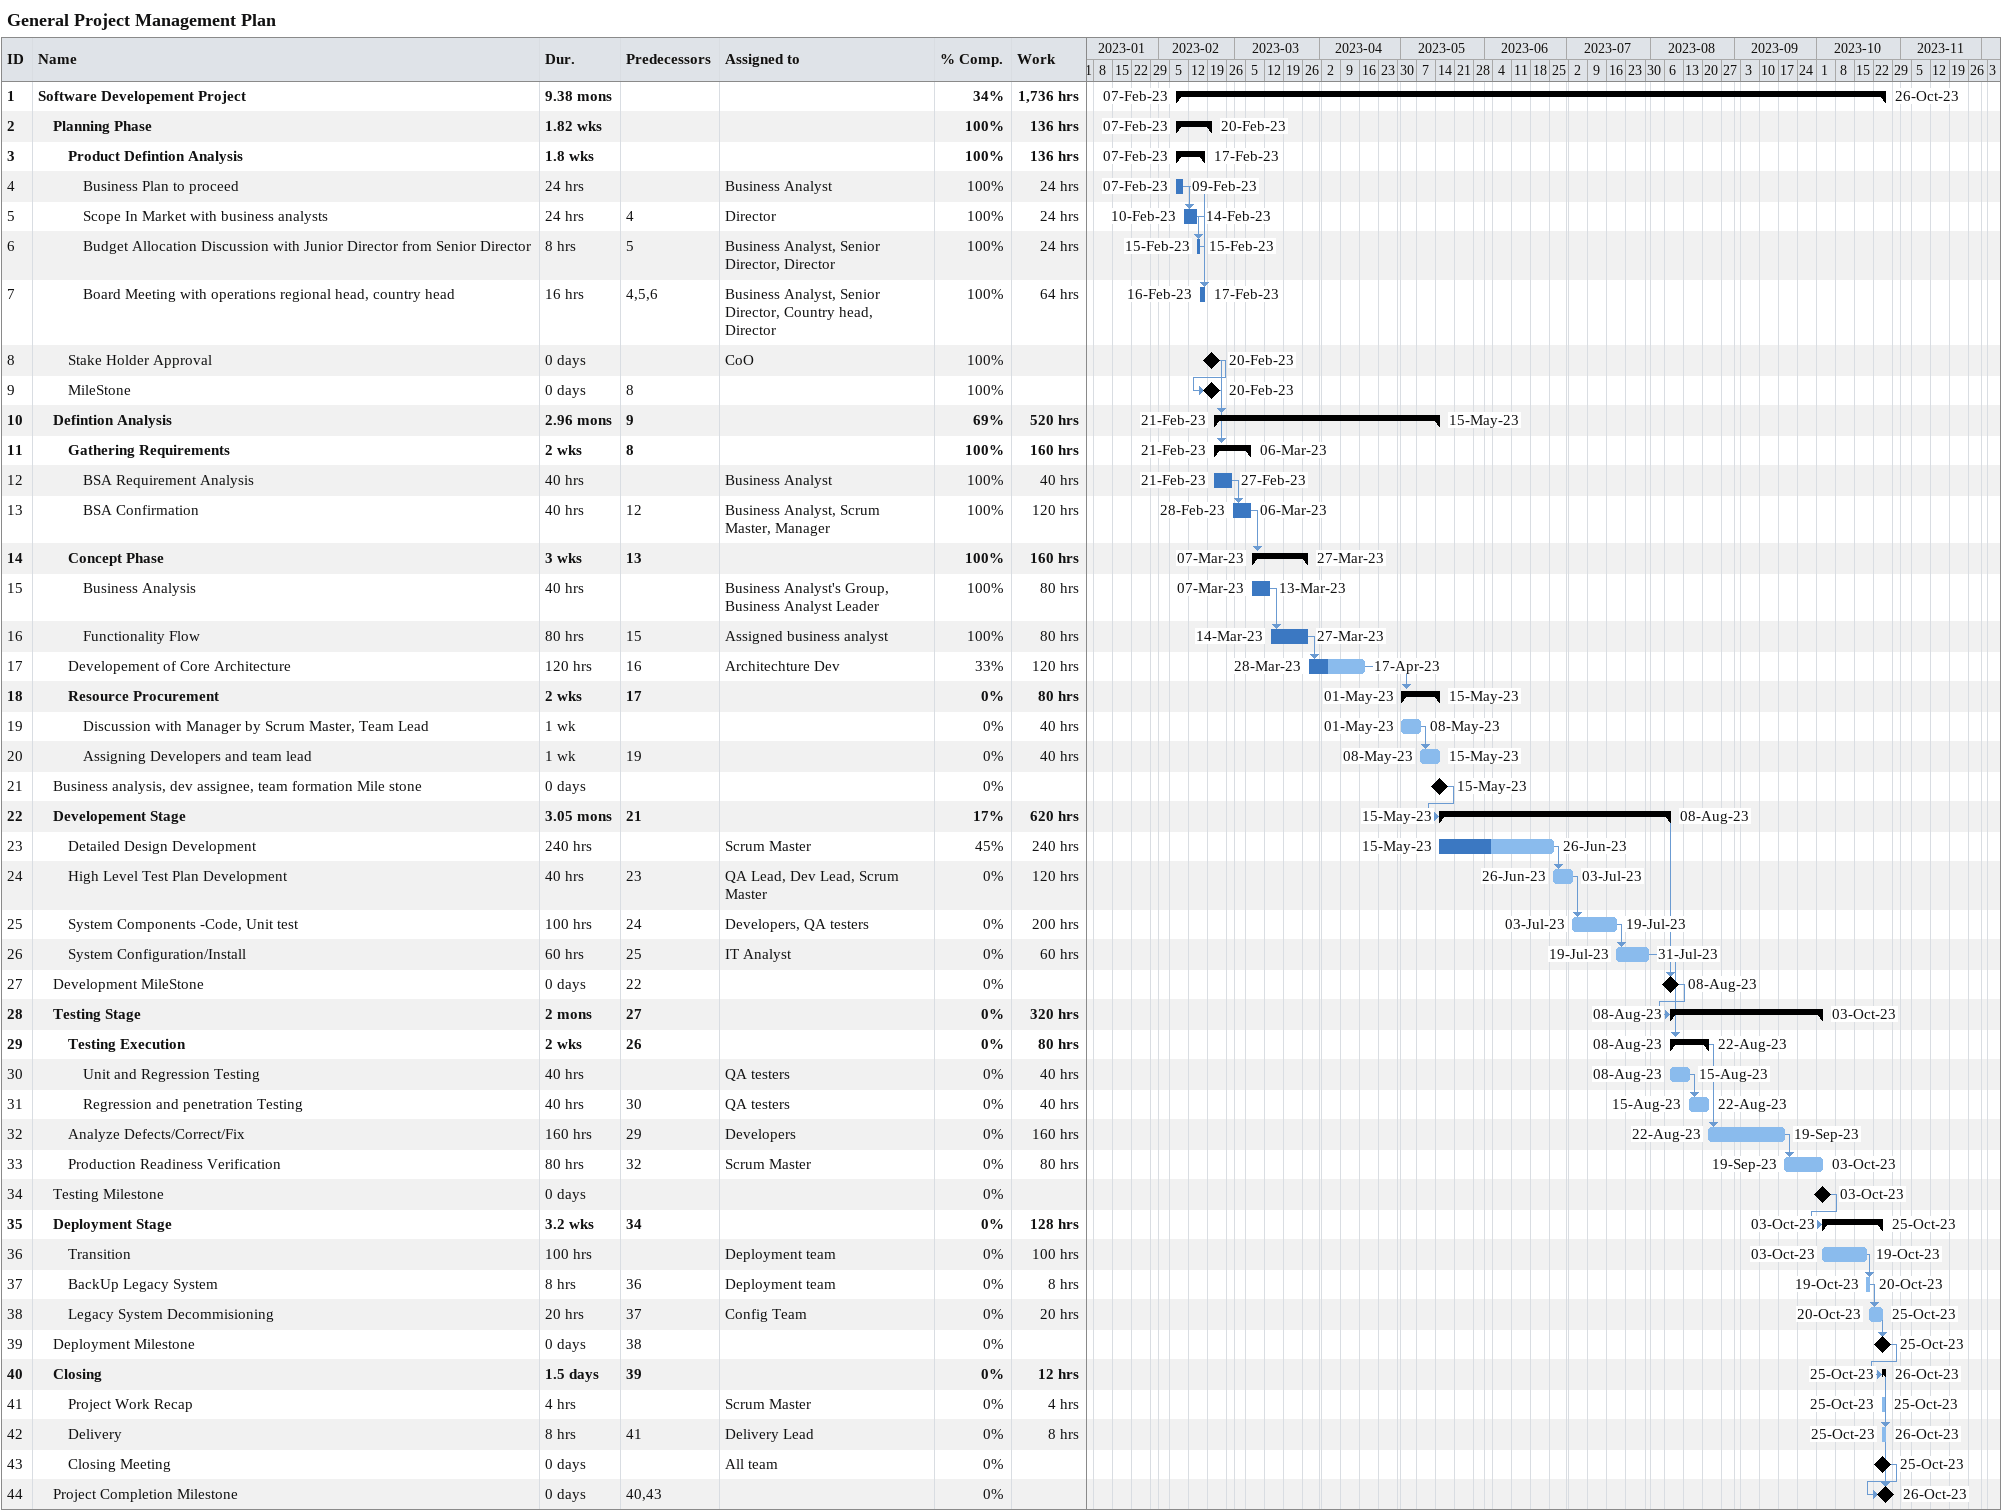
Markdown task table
General Project Management Plan

| ID | Level | Task | Duration | Start | Finish | Predecessors | Resources | % complete | Work (h) |
|---|---|---|---|---|---|---|---|---|---|
| 1 | 1 | **Software Developement Project** | 9.38mo | 2023-02-07 | 2023-10-26 |  |  | 34 | 1736 |
| 2 | 2 | **Planning Phase** | 1.82w | 2023-02-07 | 2023-02-20 |  |  | 100 | 136 |
| 3 | 3 | **Product Defintion Analysis** | 1.8w | 2023-02-07 | 2023-02-17 |  |  | 100 | 136 |
| 4 | 4 | Business Plan to proceed | 24h | 2023-02-07 | 2023-02-09 |  | Business Analyst | 100 | 24 |
| 5 | 4 | Scope In Market with business analysts | 24h | 2023-02-10 | 2023-02-14 | 4 | Director | 100 | 24 |
| 6 | 4 | Budget Allocation Discussion with Junior Director from Senior Director | 8h | 2023-02-15 | 2023-02-15 | 5 | Business Analyst, Senior Director, Director | 100 | 24 |
| 7 | 4 | Board Meeting with operations regional head, country head | 16h | 2023-02-16 | 2023-02-17 | 4, 5, 6 | Business Analyst, Senior Director, Country head, Director | 100 | 64 |
| 8 | 3 | Stake Holder Approval | 0d | 2023-02-20 | 2023-02-20 |  | CoO | 100 |  |
| 9 | 3 | MileStone | 0d | 2023-02-20 | 2023-02-20 | 8 |  | 100 |  |
| 10 | 2 | **Defintion Analysis** | 2.96mo | 2023-02-21 | 2023-05-15 | 9 |  | 69 | 520 |
| 11 | 3 | **Gathering Requirements** | 2w | 2023-02-21 | 2023-03-06 | 8 |  | 100 | 160 |
| 12 | 4 | BSA Requirement Analysis | 40h | 2023-02-21 | 2023-02-27 |  | Business Analyst | 100 | 40 |
| 13 | 4 | BSA Confirmation | 40h | 2023-02-28 | 2023-03-06 | 12 | Business Analyst, Scrum Master, Manager | 100 | 120 |
| 14 | 3 | **Concept Phase** | 3w | 2023-03-07 | 2023-03-27 | 13 |  | 100 | 160 |
| 15 | 4 | Business Analysis | 40h | 2023-03-07 | 2023-03-13 |  | Business Analyst's Group, Business Analyst Leader | 100 | 80 |
| 16 | 4 | Functionality Flow | 80h | 2023-03-14 | 2023-03-27 | 15 | Assigned business analyst | 100 | 80 |
| 17 | 3 | Developement of Core Architecture | 120h | 2023-03-28 | 2023-04-17 | 16 | Architechture Dev | 33 | 120 |
| 18 | 3 | **Resource Procurement** | 2w | 2023-05-01 | 2023-05-15 | 17 |  | 0 | 80 |
| 19 | 4 | Discussion with Manager by Scrum Master, Team Lead | 1w | 2023-05-01 | 2023-05-08 |  |  | 0 | 40 |
| 20 | 4 | Assigning Developers and team lead | 1w | 2023-05-08 | 2023-05-15 | 19 |  | 0 | 40 |
| 21 | 2 | Business analysis, dev assignee, team formation Mile stone | 0d | 2023-05-15 | 2023-05-15 |  |  | 0 |  |
| 22 | 2 | **Developement Stage** | 3.05mo | 2023-05-15 | 2023-08-08 | 21 |  | 17 | 620 |
| 23 | 3 | Detailed Design Development | 240h | 2023-05-15 | 2023-06-26 |  | Scrum Master | 45 | 240 |
| 24 | 3 | High Level Test Plan Development | 40h | 2023-06-26 | 2023-07-03 | 23 | QA Lead, Dev Lead, Scrum Master | 0 | 120 |
| 25 | 3 | System Components -Code, Unit test | 100h | 2023-07-03 | 2023-07-19 | 24 | Developers, QA testers | 0 | 200 |
| 26 | 3 | System Configuration/Install | 60h | 2023-07-19 | 2023-07-31 | 25 | IT Analyst | 0 | 60 |
| 27 | 2 | Development MileStone | 0d | 2023-08-08 | 2023-08-08 | 22 |  | 0 |  |
| 28 | 2 | **Testing Stage** | 2mo | 2023-08-08 | 2023-10-03 | 27 |  | 0 | 320 |
| 29 | 3 | **Testing Execution** | 2w | 2023-08-08 | 2023-08-22 | 26 |  | 0 | 80 |
| 30 | 4 | Unit and Regression Testing | 40h | 2023-08-08 | 2023-08-15 |  | QA testers | 0 | 40 |
| 31 | 4 | Regression and penetration Testing | 40h | 2023-08-15 | 2023-08-22 | 30 | QA testers | 0 | 40 |
| 32 | 3 | Analyze Defects/Correct/Fix | 160h | 2023-08-22 | 2023-09-19 | 29 | Developers | 0 | 160 |
| 33 | 3 | Production Readiness Verification | 80h | 2023-09-19 | 2023-10-03 | 32 | Scrum Master | 0 | 80 |
| 34 | 2 | Testing Milestone | 0d | 2023-10-03 | 2023-10-03 |  |  | 0 |  |
| 35 | 2 | **Deployment Stage** | 3.2w | 2023-10-03 | 2023-10-25 | 34 |  | 0 | 128 |
| 36 | 3 | Transition | 100h | 2023-10-03 | 2023-10-19 |  | Deployment team | 0 | 100 |
| 37 | 3 | BackUp Legacy System | 8h | 2023-10-19 | 2023-10-20 | 36 | Deployment team | 0 | 8 |
| 38 | 3 | Legacy System Decommisioning | 20h | 2023-10-20 | 2023-10-25 | 37 | Config Team | 0 | 20 |
| 39 | 2 | Deployment Milestone | 0d | 2023-10-25 | 2023-10-25 | 38 |  | 0 |  |
| 40 | 2 | **Closing** | 1.5d | 2023-10-25 | 2023-10-26 | 39 |  | 0 | 12 |
| 41 | 3 | Project Work Recap | 4h | 2023-10-25 | 2023-10-25 |  | Scrum Master | 0 | 4 |
| 42 | 3 | Delivery | 8h | 2023-10-25 | 2023-10-26 | 41 | Delivery Lead | 0 | 8 |
| 43 | 3 | Closing Meeting | 0d | 2023-10-25 | 2023-10-25 |  | All team | 0 |  |
| 44 | 2 | Project Completion Milestone | 0d | 2023-10-26 | 2023-10-26 | 40, 43 |  | 0 |  |
